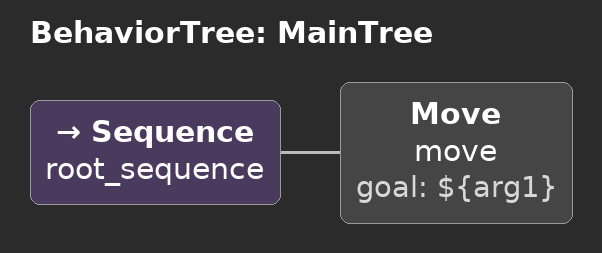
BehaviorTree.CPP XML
<root main_tree_to_execute = "MainTree" >
    <BehaviorTree ID="MainTree">
       <Sequence name="root_sequence">
           <Move    name="move" goal="${arg1}"/>
       </Sequence>
    </BehaviorTree>
</root>
